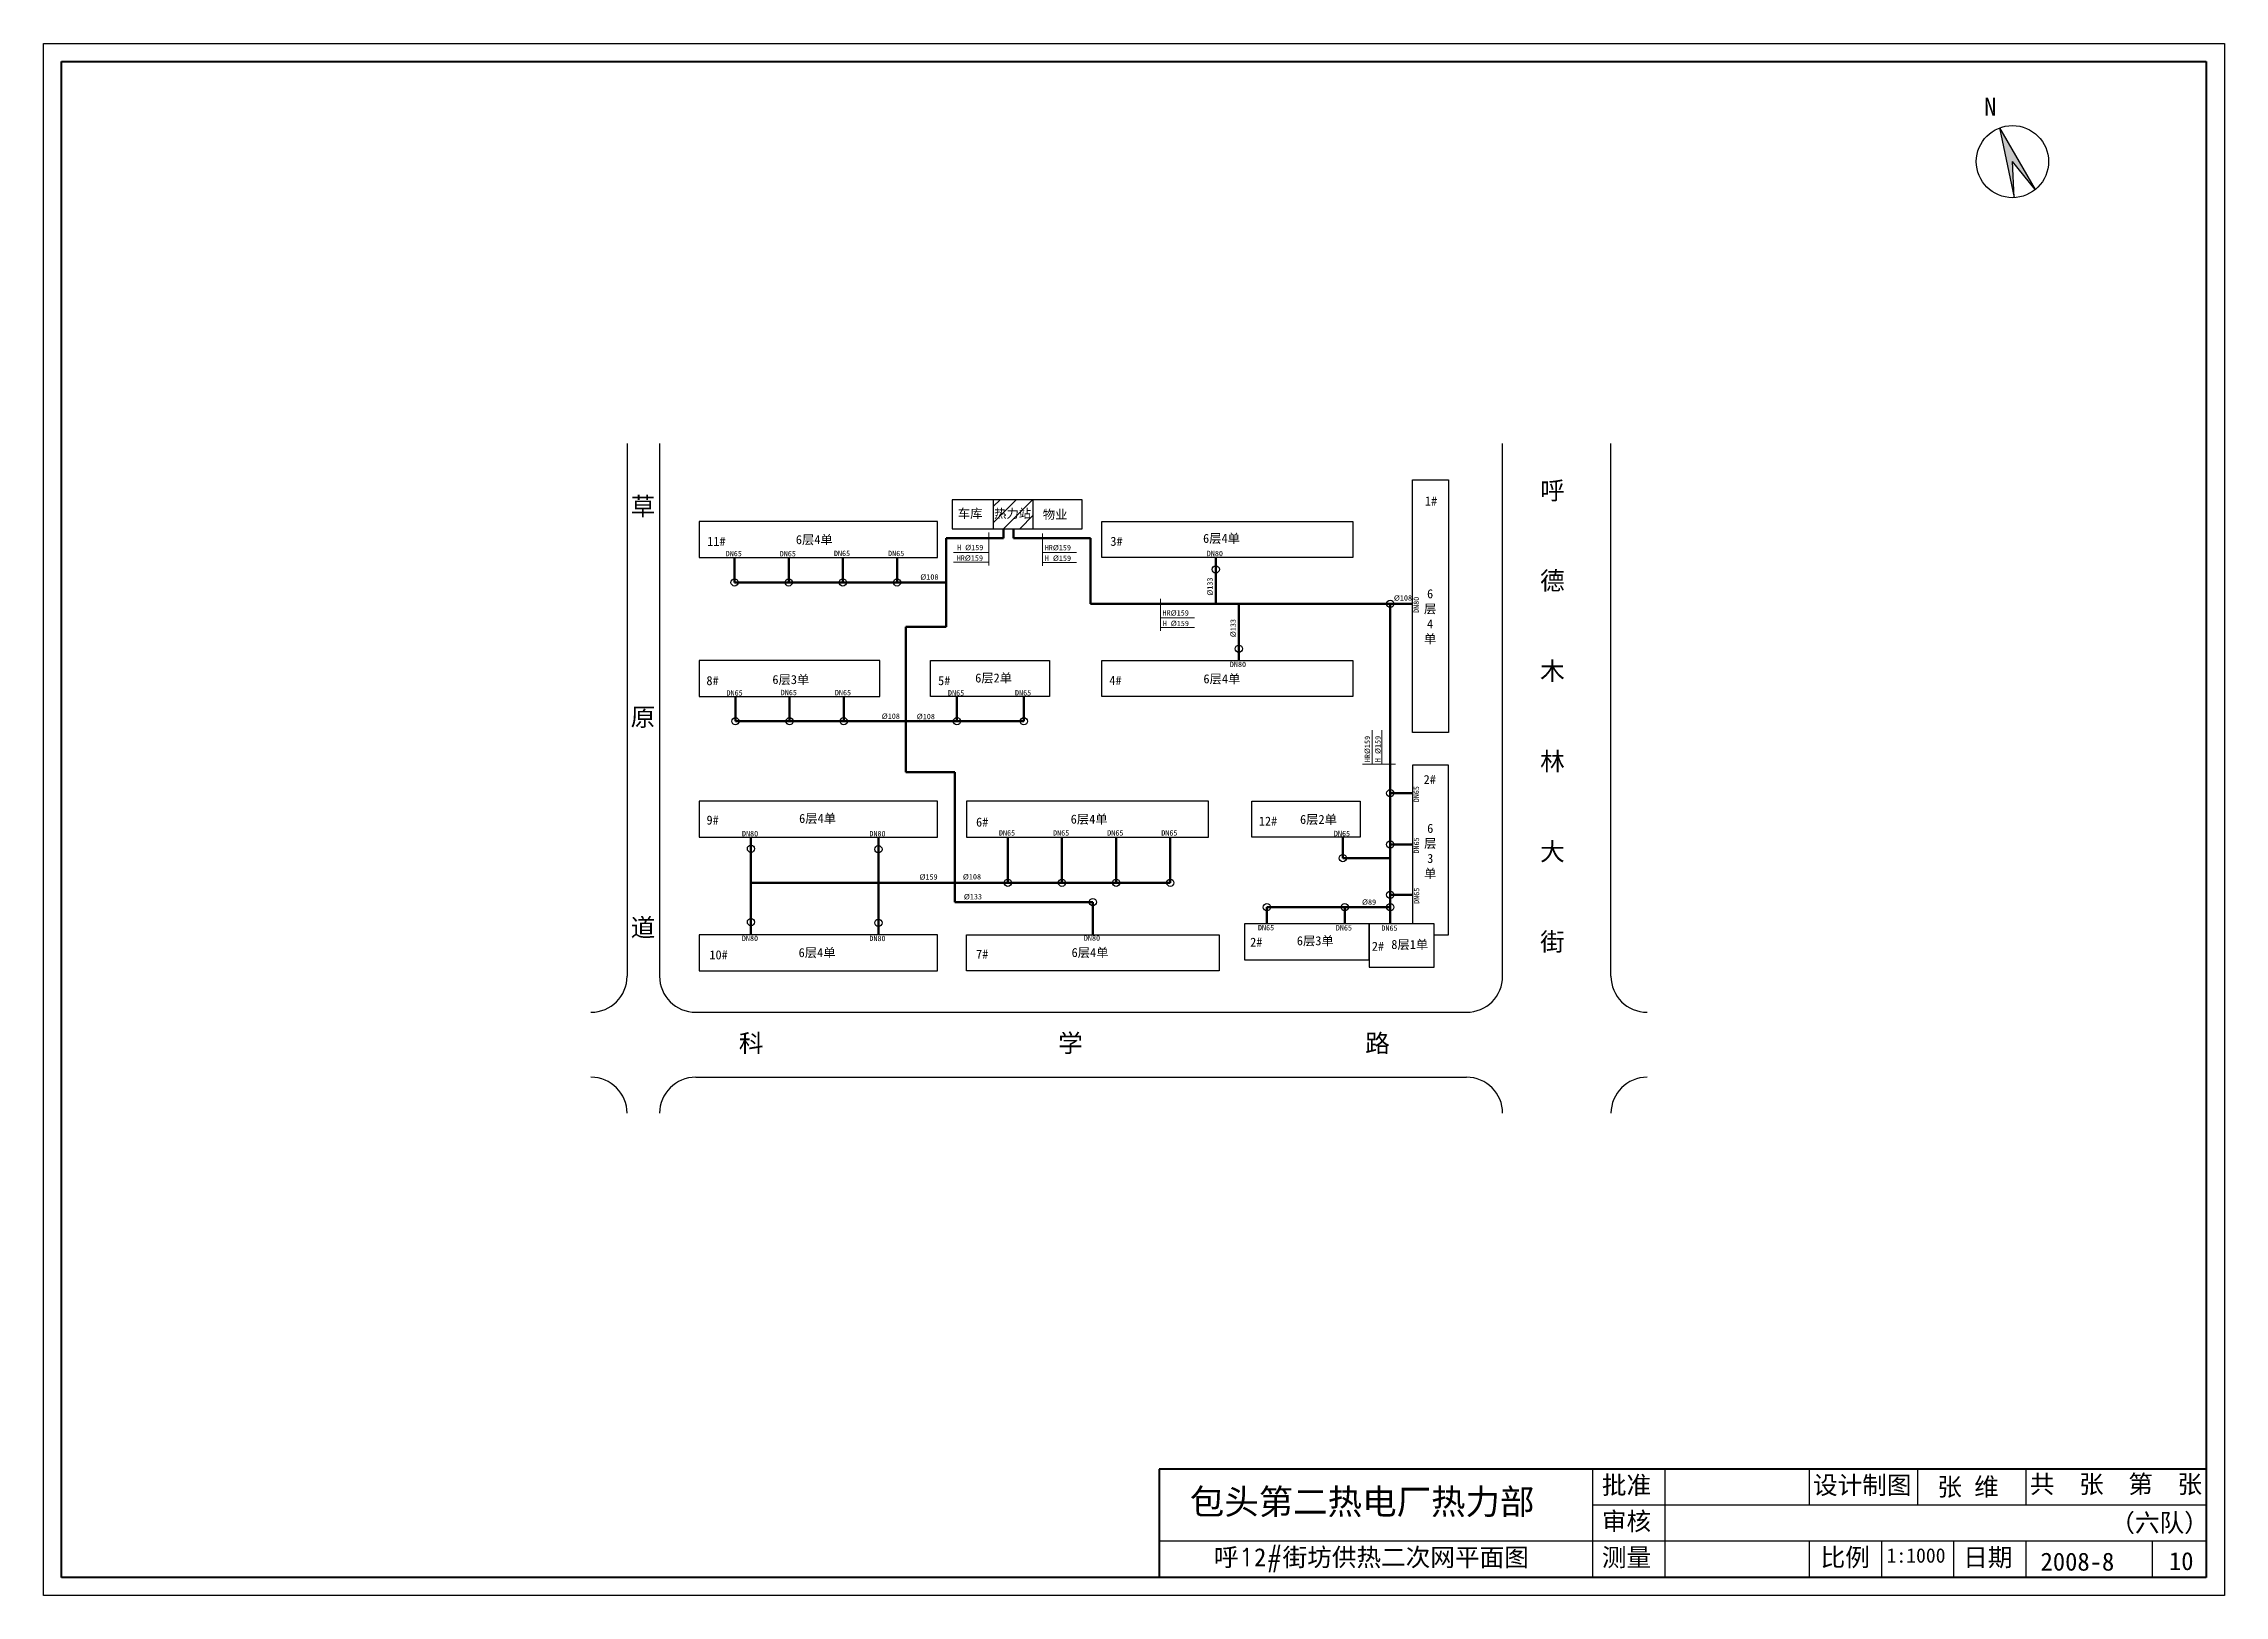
# Model space of a CAD drawing. Header units: millimetres. Extents: x 710 to 1314, y 285 to 715.
import ezdxf

# ---------------------------------------------------------------- set-up
doc = ezdxf.new("R2010")
doc.units = ezdxf.units.MM
doc.layers.add('围栏', color=3, linetype='Continuous')
doc.layers.add('边线', color=1, linetype='Continuous')
doc.layers.add('标注', color=7, linetype='Continuous', lineweight=18)
doc.layers.add('管道', color=7, linetype='Continuous', lineweight=50)

msp = doc.modelspace()

# ---------------------------------------------------------------- hatches: boundary and pattern name
msp.add_hatch(color=256).paths.add_polyline_path([(1251.89, 691.98), (1255.96, 672.66), (1255.48, 682.65), (1261.82, 674.92)])
at = {"layer": '围栏'}
h = msp.add_hatch(dxfattribs=at)
h.set_pattern_fill('ANSI31', color=5, style=0)
h.paths.add_polyline_path([(984.29, 580.93), (984.29, 588.93), (973.29, 588.93), (973.29, 580.93)])
h.paths.add_polyline_path([(972.83, 587.04), (984.6, 587.04), (984.6, 582.48), (972.83, 582.48)], flags=9)

# ---------------------------------------------------------------- linework, layer by layer
at = {"lineweight": 40}
for p, q in [((715.18, 290.35), (715.18, 710.35)), ((715.18, 710.35), (1309.18, 710.35)), ((1309.18, 710.35), (1309.18, 290.35)), ((1309.18, 320.35), (1019.18, 320.35)), ((1019.18, 320.35), (1019.18, 290.35)), ((1309.18, 290.35), (715.18, 290.35))]:
    msp.add_line(p, q, dxfattribs=at)
for p, q in [((1251.89, 691.98), (1255.96, 672.66)), ((1251.89, 691.98), (1261.82, 674.92)), ((1255.96, 672.66), (1255.48, 682.65)), ((1261.82, 674.92), (1255.48, 682.65)), ((871.79, 604.51), (871.79, 456.93)), ((880.79, 604.51), (880.79, 456.93)), ((1114.29, 456.93), (1114.29, 604.51)), ((1144.29, 456.93), (1144.29, 604.51)), ((1089.29, 524.43), (1089.29, 594.43)), ((1089.29, 594.43), (1099.29, 594.43)), ((1099.29, 594.43), (1099.29, 524.43)), ((997.79, 588.93), (961.79, 588.93)), ((961.79, 588.93), (961.79, 580.93)), ((973.29, 580.93), (973.29, 588.93)), ((984.29, 580.93), (984.29, 588.93)), ((997.79, 580.93), (997.79, 588.93)), ((957.79, 582.93), (891.79, 582.93)), ((891.79, 582.93), (891.79, 572.93)), ((957.79, 572.93), (957.79, 582.93)), ((961.79, 580.93), (973.29, 580.93)), ((973.29, 580.93), (984.29, 580.93)), ((984.29, 580.93), (997.79, 580.93)), ((1003.29, 582.93), (1072.79, 582.93)), ((1003.29, 572.93), (1003.29, 582.93)), ((1072.79, 582.93), (1072.79, 572.93)), ((891.79, 572.93), (957.79, 572.93)), ((1072.79, 572.93), (1003.29, 572.93)), ((941.79, 544.43), (891.79, 544.43)), ((891.79, 544.43), (891.79, 534.43)), ((941.79, 534.43), (941.79, 544.43)), ((955.79, 534.43), (955.79, 544.43)), ((955.79, 544.43), (988.79, 544.43)), ((988.79, 544.43), (988.79, 534.43)), ((1003.29, 534.43), (1003.29, 544.43)), ((1003.29, 544.43), (1072.79, 544.43)), ((1072.79, 544.43), (1072.79, 534.43)), ((891.79, 534.43), (941.79, 534.43)), ((988.79, 534.43), (955.79, 534.43)), ((1072.79, 534.43), (1003.29, 534.43)), ((1099.29, 524.43), (1089.29, 524.43)), ((1089.29, 515.43), (1089.29, 471.43)), ((1099.29, 515.43), (1089.29, 515.43)), ((1099.29, 468.43), (1099.29, 515.43)), ((891.79, 505.43), (891.79, 495.43)), ((957.79, 505.43), (891.79, 505.43)), ((957.79, 495.43), (957.79, 505.43)), ((1032.79, 505.43), (965.79, 505.43)), ((965.79, 505.43), (965.79, 495.43)), ((1032.79, 495.43), (1032.79, 505.43)), ((1044.79, 495.43), (1044.79, 505.43)), ((1044.79, 505.43), (1074.79, 505.43)), ((1074.79, 505.43), (1074.79, 495.43)), ((891.79, 495.43), (957.79, 495.43)), ((965.79, 495.43), (1032.79, 495.43)), ((1074.79, 495.43), (1044.79, 495.43)), ((1077.29, 471.43), (1042.79, 471.43)), ((1042.79, 471.43), (1042.79, 461.43)), ((1077.29, 461.43), (1077.29, 471.43)), ((1077.29, 471.43), (1077.29, 459.43)), ((1095.29, 471.43), (1077.29, 471.43)), ((1095.29, 459.43), (1095.29, 471.43)), ((957.79, 468.43), (891.79, 468.43)), ((891.79, 468.43), (891.79, 458.43)), ((957.79, 458.43), (957.79, 468.43)), ((965.79, 458.43), (965.79, 468.43)), ((965.79, 468.43), (1035.79, 468.43)), ((1035.79, 468.43), (1035.79, 458.43)), ((1095.29, 468.43), (1099.29, 468.43)), ((1042.79, 461.43), (1077.29, 461.43)), ((1077.29, 459.43), (1095.29, 459.43)), ((891.79, 458.43), (957.79, 458.43)), ((1035.79, 458.43), (965.79, 458.43)), ((890.79, 446.93), (1104.29, 446.93)), ((890.79, 428.93), (1104.29, 428.93)), ((1139.18, 320.35), (1139.18, 290.35)), ((1159.18, 320.35), (1159.18, 290.35)), ((1199.18, 320.35), (1199.18, 310.35)), ((1229.22, 320.35), (1229.22, 310.35)), ((1259.18, 320.35), (1259.18, 310.35)), ((1309.18, 310.35), (1139.18, 310.35)), ((1309.18, 300.35), (1019.18, 300.35)), ((1199.18, 300.35), (1199.18, 290.35)), ((1219.18, 300.35), (1219.18, 290.35)), ((1239.18, 300.35), (1239.18, 290.35)), ((1259.18, 300.35), (1259.18, 290.35)), ((1294.18, 300.35), (1294.18, 290.35))]:
    msp.add_line(p, q)
for centre, radius in [((1255.48, 682.65), 10), ((1034.82, 569.66), 1), ((901.55, 566.04), 1), ((916.55, 566.04), 1), ((931.55, 566.04), 1), ((946.55, 566.04), 1), ((1083.16, 560.1), 1), ((1041.23, 547.66), 1), ((901.79, 527.58), 1), ((916.79, 527.58), 1), ((931.79, 527.58), 1), ((963.15, 527.58), 1), ((981.68, 527.58), 1), ((1083.16, 507.63), 1), ((906.09, 492.25), 1), ((941.39, 492.1), 1), ((1070.02, 489.66), 1), ((1083.16, 493.43), 1), ((977.23, 482.82), 1), ((992.23, 482.82), 1), ((1007.23, 482.82), 1), ((1022.23, 482.82), 1), ((1000.79, 477.46), 1), ((1083.16, 479.47), 1), ((906.09, 471.94), 1), ((941.39, 471.71), 1), ((1048.99, 476.05), 1), ((1070.55, 476.05), 1), ((1083.16, 476.05), 1)]:
    msp.add_circle(centre, radius)
for centre, start, end in [((861.79, 456.93), 270, 0), ((890.79, 456.93), 180, 270), ((1104.29, 456.93), 270, 0), ((1154.29, 456.93), 180, 270), ((861.79, 418.93), 0, 90), ((890.79, 418.93), 90, 180), ((1104.29, 418.93), 0, 90), ((1154.29, 418.93), 90, 180)]:
    msp.add_arc(centre, 10, start, end)
at = {"layer": '标注'}
for p, q in [((962.19, 574.34), (972.01, 574.34)), ((972.01, 570.75), (972.01, 579.84)), ((986.87, 570.67), (986.87, 579.57)), ((986.87, 574.3), (996.28, 574.3)), ((962.19, 571.64), (972.01, 571.64)), ((986.87, 571.6), (996.28, 571.6)), ((1019.52, 552.6), (1019.52, 561.5)), ((1019.52, 556.23), (1028.93, 556.23)), ((1019.52, 553.53), (1028.93, 553.53)), ((1078.17, 515.65), (1078.17, 525.06)), ((1080.87, 515.65), (1080.87, 525.06)), ((1084.59, 515.65), (1075.43, 515.65))]:
    msp.add_line(p, q, dxfattribs=at)
at = {"layer": '管道'}
for p, q in [((976.06, 580.93), (976.06, 578.34)), ((978.79, 580.93), (978.79, 578.34)), ((976.06, 578.34), (960.14, 578.34)), ((960.14, 578.34), (960.14, 553.74)), ((978.79, 578.34), (1000.15, 578.34)), ((1000.15, 578.34), (1000.15, 560.1)), ((901.55, 566.04), (901.55, 572.93)), ((916.55, 566.04), (916.55, 572.93)), ((931.55, 566.04), (931.55, 572.93)), ((946.55, 566.04), (946.55, 572.93)), ((1034.82, 560.1), (1034.82, 572.93)), ((960.14, 566.04), (901.55, 566.04)), ((1000.15, 560.1), (1089.29, 560.1)), ((1041.23, 560.1), (1041.23, 544.43)), ((1083.16, 560.1), (1083.16, 471.43)), ((960.14, 553.74), (949.02, 553.74)), ((949.02, 553.74), (949.02, 513.47)), ((901.79, 527.58), (901.79, 534.43)), ((916.79, 527.58), (916.79, 534.43)), ((931.79, 527.58), (931.79, 534.43)), ((963.15, 534.43), (963.15, 527.58)), ((981.68, 527.58), (981.68, 534.43)), ((949.02, 527.58), (901.79, 527.58)), ((949.02, 527.58), (981.68, 527.58)), ((949.02, 513.47), (962.56, 513.47)), ((962.56, 513.47), (962.56, 477.46)), ((1083.16, 507.63), (1089.29, 507.63)), ((906.09, 482.82), (906.09, 495.43)), ((941.39, 482.82), (941.39, 495.43)), ((977.23, 482.82), (977.23, 495.43)), ((992.23, 482.82), (992.23, 495.43)), ((1007.23, 482.82), (1007.23, 495.43)), ((1022.23, 482.82), (1022.23, 495.43)), ((1070.02, 489.66), (1070.02, 495.43)), ((1083.16, 489.66), (1070.02, 489.66)), ((1089.29, 493.43), (1083.16, 493.43)), ((962.56, 482.82), (906.09, 482.82)), ((906.09, 482.82), (906.09, 468.43)), ((941.39, 482.82), (941.39, 468.43)), ((962.56, 482.82), (1022.23, 482.82)), ((962.56, 477.46), (1000.79, 477.46)), ((1000.79, 477.46), (1000.79, 468.43)), ((1083.16, 479.47), (1089.29, 479.47)), ((1083.16, 476.05), (1048.99, 476.05)), ((1048.99, 476.05), (1048.99, 471.43)), ((1070.55, 476.05), (1070.55, 471.43))]:
    msp.add_line(p, q, dxfattribs=at)
at = {"layer": '边线'}
for p, q in [((710.18, 715.35), (1314.18, 715.35)), ((710.18, 285.35), (710.18, 715.35)), ((1314.18, 715.35), (1314.18, 285.35)), ((1314.18, 285.35), (710.18, 285.35))]:
    msp.add_line(p, q, dxfattribs=at)

# ---------------------------------------------------------------- texts
at = {"attachment_point": 1}
for s, insert, char_height, width in [('N', (1247.63, 700.39), 5, 13.437), ('{\\fSimHei|b0|i0|c134|p2;包头第二热电厂热力部}', (1027.63, 314.81), 7, 133.3392), ('{\\fFangSong_GB2312|b0|i0|c134|p49;批准}', (1141.77, 318.41), 5, 88.5221), ('{\\fFangSong_GB2312|b0|i0|c134|p49;设计制图}', (1200.24, 318.41), 5, 88.5221), ('{\\fFangSong_GB2312|b0|i0|c134|p49;共  张  第  张}', (1260.32, 318.68), 5, 88.5221), ('{\\fFangSong_GB2312|b0|i0|c134|p49;审核}', (1141.77, 308.41), 5, 88.5221), ('{\\fSimSun|b0|i0|c134|p6;呼\\Ftxt.shx|c1;1}2{\\Ftxt.shx|c1;#\\fSimSun|b0|i0|c134|p6;街坊\\fSimSun|b0|i0|c134|p54;供热二次网平面图}', (1034.33, 298.43), 5, 138.7863), ('{\\fFangSong_GB2312|b0|i0|c134|p49;测量}', (1141.77, 298.41), 5, 88.5221), ('{\\fFangSong_GB2312|b0|i0|c134|p49;比例}', (1202.36, 298.41), 5, 88.5221), ('{\\fFangSong_GB2312|b0|i0|c134|p49;日期}', (1241.85, 298.41), 5, 88.5221)]:
    msp.add_mtext(s, dxfattribs=dict(at, insert=insert, char_height=char_height, width=width))
at = {"layer": '标注'}
for s, insert, char_height, width, attachment_point in [('{\\fSimSun|b0|i0|c134|p54;呼\\P\\P\\P德\\P\\P\\P木\\P\\P\\P林\\P\\P\\P大\\P\\P\\P街}', (1124.67, 594), 5, 6.029, 1), ('{\\fSimSun|b0|i0|c134|p54;草\\P\\P\\P\\P\\P\\P\\P原\\P\\P\\P\\P\\P\\P\\P道}', (872.77, 589.61), 5, 6.029, 1), ('{\\fSimSun|b0|i0|c134|p54;车库}', (963.4, 586.41), 2.5, 11.1967, 1), ('{\\fSimSun|b0|i0|c134|p54;热力站}', (973.46, 586.41), 2.5, 11.5312, 1), ('{\\fSimSun|b0|i0|c134|p54;物业}', (986.93, 586.14), 2.5, 8.2467, 1), ('1#', (1092.76, 589.85), 2.5, 3.6988, 1), ('6{\\fSimSun|b0|i0|c134|p54;层}4{\\fSimSun|b0|i0|c134|p54;单}', (1031.31, 579.5), 2.5, 13.2187, 1), ('11#', (893.97, 578.68), 2.5, 3.6988, 1), ('DN65', (899.09, 574.79), 1.5, 6.3469, 1), ('DN65', (914.06, 574.75), 1.5, 6.3469, 1), ('6{\\fSimSun|b0|i0|c134|p54;层}4{\\fSimSun|b0|i0|c134|p54;单}', (918.53, 579.15), 2.5, 13.2187, 1), ('DN65', (929.07, 574.85), 1.5, 6.3469, 1), ('DN65', (944.07, 574.83), 1.5, 6.3469, 1), ('H %%C159', (963.17, 576.46), 1.5, 11.8997, 1), ('HR%%C159', (987.46, 576.42), 1.5, 13.5629, 1), ('3#', (1005.63, 578.68), 2.5, 3.6988, 1), ('DN80', (1032.34, 574.81), 1.5, 6.3469, 1), ('%%C108', (952.99, 568.3), 1.5, 9.9494, 1), ('HR%%C159', (963.09, 573.55), 1.5, 11.9811, 1), ('H %%C159', (987.48, 573.51), 1.5, 13.5393, 1), ('%%C108', (1084.16, 562.49), 1.5, 9.9494, 1), ('6{\\fSimSun|b0|i0|c134|p54;层}4{\\fSimSun|b0|i0|c134|p54;单}', (1094.2, 556.52), 2.5, 3.4858, 5), ('HR%%C159', (1020.1, 558.35), 1.5, 13.5629, 1), ('H %%C159', (1020.13, 555.44), 1.5, 13.5393, 1), ('DN80', (1038.73, 544.08), 1.5, 6.3469, 1), ('8#', (893.76, 540.08), 2.5, 3.6988, 1), ('6{\\fSimSun|b0|i0|c134|p54;层}3{\\fSimSun|b0|i0|c134|p54;单}', (912.03, 540.38), 2.5, 13.2187, 1), ('5#', (957.92, 540.08), 2.5, 3.6988, 1), ('6{\\fSimSun|b0|i0|c134|p54;层}2{\\fSimSun|b0|i0|c134|p54;单}', (968.19, 540.82), 2.5, 13.2187, 1), ('4#', (1005.35, 540.14), 2.5, 3.6988, 1), ('6{\\fSimSun|b0|i0|c134|p54;层}4{\\fSimSun|b0|i0|c134|p54;单}', (1031.41, 540.58), 2.5, 13.2187, 1), ('DN65', (899.33, 536.18), 1.5, 6.3469, 1), ('DN65', (914.34, 536.28), 1.5, 6.3469, 1), ('DN65', (929.34, 536.25), 1.5, 6.3469, 1), ('DN65', (960.66, 536.19), 1.5, 6.3469, 1), ('DN65', (979.22, 536.22), 1.5, 6.3469, 1), ('%%C108', (942.31, 529.72), 1.5, 9.9494, 1), ('%%C108', (952.01, 529.65), 1.5, 9.9494, 1), ('2#', (1092.39, 512.67), 2.5, 3.6988, 1), ('9#', (893.78, 501.44), 2.5, 3.6988, 1), ('6{\\fSimSun|b0|i0|c134|p54;层}4{\\fSimSun|b0|i0|c134|p54;单}', (919.43, 501.9), 2.5, 13.2187, 1), ('6{\\fSimSun|b0|i0|c134|p54;层}4{\\fSimSun|b0|i0|c134|p54;单}', (994.65, 501.7), 2.5, 13.2187, 1), ('6{\\fSimSun|b0|i0|c134|p54;层}2{\\fSimSun|b0|i0|c134|p54;单}', (1058.17, 501.63), 2.5, 13.2187, 1), ('DN80', (903.6, 497.19), 1.5, 6.3469, 1), ('DN80', (938.88, 497.18), 1.5, 6.3469, 1), ('6#', (968.44, 500.89), 2.5, 3.6988, 1), ('DN65', (974.77, 497.38), 1.5, 6.3469, 1), ('DN65', (989.76, 497.39), 1.5, 6.3469, 1), ('DN65', (1004.77, 497.39), 1.5, 6.3469, 1), ('DN65', (1019.73, 497.39), 1.5, 6.3469, 1), ('12#', (1046.75, 501.15), 2.5, 3.6988, 1), ('DN65', (1067.55, 497.21), 1.5, 6.3469, 1), ('6{\\fSimSun|b0|i0|c134|p54;层}3{\\fSimSun|b0|i0|c134|p54;单}', (1094.23, 491.51), 2.5, 3.4858, 5), ('%%C159', (952.76, 485.19), 1.5, 9.9494, 1), ('%%C108', (964.79, 485.24), 1.5, 9.9494, 1), ('%%C133', (965.06, 479.71), 1.5, 9.9494, 1), ('%%C89', (1075.33, 478.21), 1.5, 9.9336, 1), ('DN80', (903.58, 468.18), 1.5, 6.3469, 1), ('DN80', (938.89, 468.14), 1.5, 6.3469, 1), ('6{\\fSimSun|b0|i0|c134|p54;层}4{\\fSimSun|b0|i0|c134|p54;单}', (994.9, 464.75), 2.5, 13.2187, 1), ('DN80', (998.3, 468.25), 1.5, 6.3469, 1), ('2#', (1044.35, 467.6), 2.5, 3.6988, 1), ('DN65', (1046.51, 471.12), 1.5, 6.3469, 1), ('6{\\fSimSun|b0|i0|c134|p54;层}3{\\fSimSun|b0|i0|c134|p54;单}', (1057.28, 468), 2.5, 13.2187, 1), ('DN65', (1068.08, 471.09), 1.5, 6.3469, 1), ('2#', (1078.05, 466.47), 2.5, 4.4979, 1), ('DN65', (1080.69, 471), 1.5, 6.3469, 1), ('8{\\fSimSun|b0|i0|c134|p54;层}1{\\fSimSun|b0|i0|c134|p54;单}', (1083.44, 466.97), 2.5, 13.2187, 1), ('10#', (894.57, 464.09), 2.5, 3.6988, 1), ('6{\\fSimSun|b0|i0|c134|p54;层}4{\\fSimSun|b0|i0|c134|p54;单}', (919.3, 464.72), 2.5, 13.2187, 1), ('7#', (968.44, 464.28), 2.5, 3.6988, 1), ('{\\fSimSun|b0|i0|c134|p54;科                        学                       路}', (902.73, 440.86), 5, 190.5565, 1), ('{\\fKaiTi_GB2312|b0|i0|c134|p49;张 维}', (1234.67, 317.96), 5, 30.3874, 1), ('{\\fKaiTi_GB2312|b0|i0|c134|p49;（六队）}', (1282.58, 307.97), 5, 30.3874, 1), ('{\\H0.8x;1:1000}', (1220.62, 298.42), 5, 42.6517, 1), ('2008-8', (1263.27, 297.21), 5, 42.6517, 1), ('10', (1298.83, 297.36), 5, 42.6517, 1)]:
    msp.add_mtext(s, dxfattribs=dict(at, insert=insert, char_height=char_height, width=width, attachment_point=attachment_point))
at = {"layer": '标注', "char_height": 1.5, "attachment_point": 1, "rotation": 90}
for s, insert, width in [('%%C133', (1032.46, 562.37), 9.9494), ('DN80', (1089.59, 557.58), 3.133), ('%%C133', (1038.88, 550.87), 9.9494), ('HR%%C159', (1076.05, 516.24), 13.5629), ('H %%C159', (1078.96, 516.26), 13.5393), ('DN65', (1089.63, 505.13), 3.133), ('DN65', (1089.65, 490.92), 3.133), ('DN65', (1089.69, 476.97), 3.133)]:
    msp.add_mtext(s, dxfattribs=dict(at, insert=insert, width=width))

doc.saveas('drawing.dxf')
